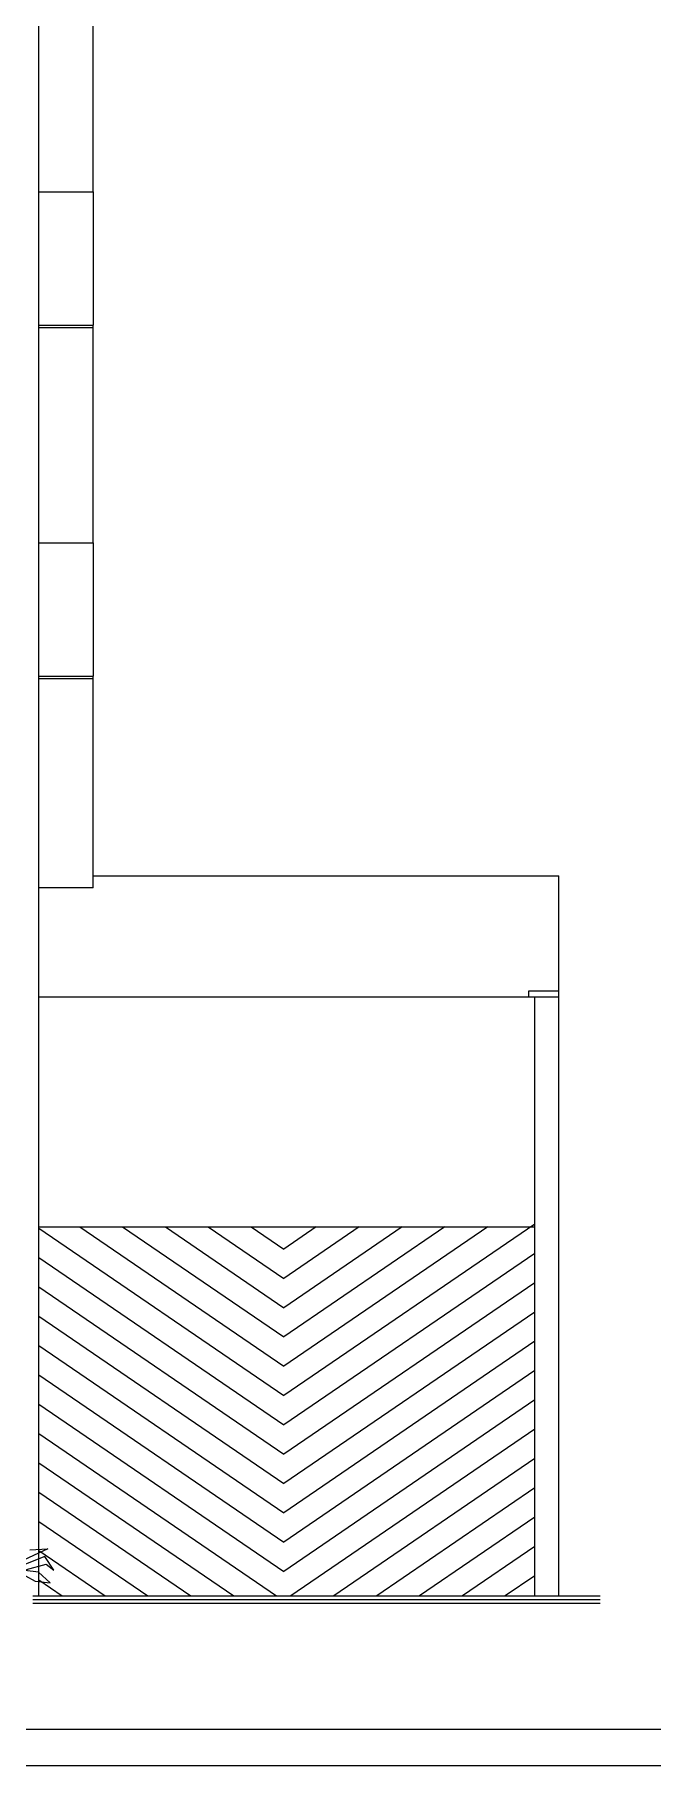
# Model space of a CAD drawing. Header units: millimetres. Extents: x 2200 to 2403, y 2380 to 2511.
# Drawn here: x 2350.16 to 2355.27, y 2464.37 to 2478.67 of the extents above; entities that cross this region are included whole.
import ezdxf

# ---------------------------------------------------------------- set-up
doc = ezdxf.new("R2010")
doc.units = ezdxf.units.MM

msp = doc.modelspace()

# ---------------------------------------------------------------- linework, layer by layer
for p, q in [((2350.19394, 2477.41758), (2350.19394, 2480.46758)), ((2350.19394, 2474.51758), (2350.19394, 2477.56758)), ((2350.19394, 2465.76758), (2350.19394, 2474.66758)), ((2350.14394, 2465.76758), (2354.83637, 2465.76758)), ((2350.14394, 2465.73758), (2354.83637, 2465.73758)), ((2350.14394, 2465.70758), (2354.83637, 2465.70758)), ((2329.84394, 2464.66758), (2402.78219, 2464.66758))]:
    msp.add_line(p, q)
at = {"color": 1}
for p, q in [((2350.64394, 2477.41758), (2350.64394, 2479.16758)), ((2350.64394, 2477.36758), (2350.64394, 2477.56758)), ((2350.19394, 2477.36758), (2350.64394, 2477.36758)), ((2350.19394, 2476.26758), (2350.64394, 2476.26758)), ((2350.19394, 2476.24758), (2350.64394, 2476.24758)), ((2350.64394, 2474.51758), (2350.64394, 2476.26758)), ((2350.64394, 2474.46758), (2350.64394, 2474.66758)), ((2350.19394, 2474.46758), (2350.64394, 2474.46758)), ((2350.19394, 2473.36758), (2350.64394, 2473.36758)), ((2350.19394, 2473.34758), (2350.64394, 2473.34758)), ((2350.64394, 2471.61758), (2350.64394, 2473.36758)), ((2350.64394, 2471.61758), (2350.19394, 2471.61758)), ((2329.24394, 2464.36758), (2403.08219, 2464.36758))]:
    msp.add_line(p, q, dxfattribs=at)
at = {"color": 4}
for p, q in [((2350.64394, 2477.36758), (2350.64394, 2476.26758)), ((2350.64394, 2474.46758), (2350.64394, 2473.36758)), ((2350.64394, 2471.71758), (2354.49394, 2471.71758)), ((2354.49394, 2470.71758), (2354.49394, 2471.71758)), ((2354.24394, 2470.76758), (2354.49394, 2470.76758)), ((2354.24394, 2470.71758), (2354.24394, 2470.76758)), ((2350.19394, 2470.71758), (2354.24394, 2470.71758)), ((2354.24394, 2470.71758), (2354.29394, 2470.71758)), ((2350.19394, 2468.81758), (2354.29394, 2468.81758)), ((2350.19394, 2468.806), (2352.21894, 2467.42268)), ((2350.53156, 2468.81758), (2352.21894, 2467.66489)), ((2350.88613, 2468.81758), (2352.21894, 2467.9071)), ((2351.24069, 2468.81758), (2352.21894, 2468.14931)), ((2351.59526, 2468.81758), (2352.21894, 2468.39153)), ((2351.94983, 2468.81758), (2352.21894, 2468.63374)), ((2354.29394, 2468.84016), (2352.21894, 2467.42268)), ((2352.48806, 2468.81758), (2352.21894, 2468.63374)), ((2353.90632, 2468.81758), (2352.21894, 2467.66489)), ((2353.55175, 2468.81758), (2352.21894, 2467.9071)), ((2353.19719, 2468.81758), (2352.21894, 2468.14931)), ((2352.84262, 2468.81758), (2352.21894, 2468.39153)), ((2350.19394, 2468.56379), (2352.21894, 2467.18047)), ((2354.29394, 2468.59795), (2352.21894, 2467.18047)), ((2354.29394, 2468.35573), (2352.21894, 2466.93826)), ((2350.19394, 2468.32158), (2352.21894, 2466.93826)), ((2350.19394, 2468.07937), (2352.21894, 2466.69605)), ((2354.29394, 2468.11352), (2352.21894, 2466.69605)), ((2350.19394, 2467.83716), (2352.21894, 2466.45384)), ((2354.29394, 2467.87131), (2352.21894, 2466.45384)), ((2354.29394, 2467.6291), (2352.21894, 2466.21163)), ((2350.19394, 2467.59495), (2352.21894, 2466.21163)), ((2350.19394, 2467.35273), (2352.21894, 2465.96942)), ((2354.29394, 2467.38689), (2352.21894, 2465.96942)), ((2350.19394, 2467.11052), (2352.15985, 2465.76758)), ((2354.29394, 2467.14468), (2352.27804, 2465.76758)), ((2354.29394, 2466.90247), (2352.6326, 2465.76758)), ((2350.19394, 2466.86831), (2351.80528, 2465.76758)), ((2350.19394, 2466.6261), (2351.45071, 2465.76758)), ((2354.29394, 2466.66026), (2352.98717, 2465.76758)), ((2350.19394, 2466.38389), (2351.09615, 2465.76758)), ((2354.29394, 2466.41805), (2353.34173, 2465.76758)), ((2350.24272, 2466.0929), (2349.98798, 2465.9915)), ((2350.26811, 2466.15696), (2349.98989, 2466.02846)), ((2350.11876, 2466.14969), (2350.26811, 2466.15696)), ((2350.19394, 2466.14168), (2350.74158, 2465.76758)), ((2350.3167, 2465.98148), (2350.24272, 2466.0929)), ((2354.29394, 2466.17584), (2353.6963, 2465.76758)), ((2350.19124, 2465.96418), (2349.96508, 2465.99043)), ((2350.08474, 2465.93397), (2350.16254, 2465.88934)), ((2350.09159, 2465.98482), (2350.25483, 2466.02915)), ((2350.28707, 2465.87674), (2350.19124, 2465.96418)), ((2350.19394, 2465.89947), (2350.38702, 2465.76758)), ((2350.25483, 2466.02915), (2350.3167, 2465.98148)), ((2354.29394, 2465.93363), (2354.05087, 2465.76758)), ((2350.16254, 2465.88934), (2350.28707, 2465.87674))]:
    msp.add_line(p, q, dxfattribs=at)
at = {"color": 3}
for p, q in [((2354.29394, 2470.71758), (2354.49394, 2470.71758)), ((2354.29394, 2465.76758), (2354.29394, 2470.71758)), ((2354.49394, 2465.76758), (2354.49394, 2470.71758))]:
    msp.add_line(p, q, dxfattribs=at)

doc.saveas('drawing.dxf')
